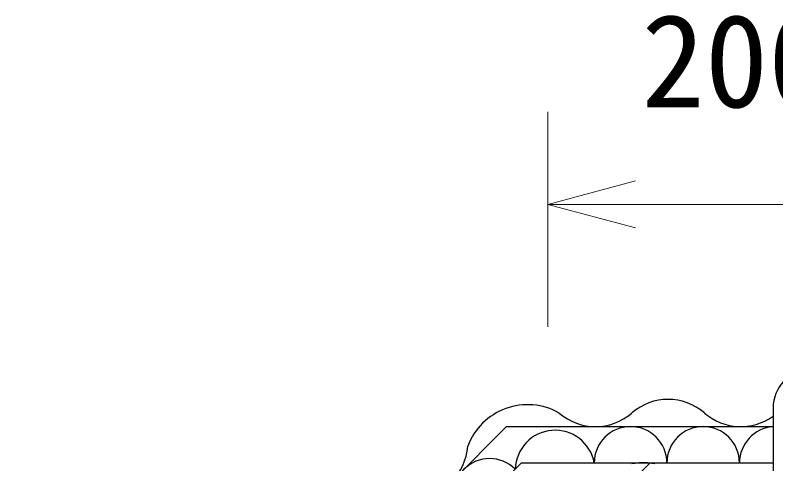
# Model space of a CAD drawing. Units: millimetres, scale not verified. Extents: x 200 to 8200, y 200 to 5825.
# Drawn here: x 2839.2 to 3258.2, y 3937.2 to 4184.6 of the extents above; entities that cross this region are included whole.
import ezdxf
from ezdxf.enums import TextEntityAlignment as Align

# ---------------------------------------------------------------- set-up
doc = ezdxf.new("R2010")
doc.units = ezdxf.units.MM
doc.header["$LTSCALE"] = 20
doc.layers.add('C-STR', color=7, linetype='Continuous', lineweight=25)
doc.layers.add('C-STR-DIM', color=1, linetype='Continuous', lineweight=13)
doc.styles.add('ＭＳ ゴシック', font='')
doc.styles.get('ＭＳ ゴシック').set_extended_font_data('MS Gothic')

msp = doc.modelspace()

# ---------------------------------------------------------------- linework, layer by layer
at = {"layer": 'C-STR'}
for p, q in [((3256.69, 3967.99), (3256.69, 3637.27)), ((2839.24, 3687.05), (3109.91, 3957.71)), ((3109.91, 3957.71), (3256.69, 3957.71)), ((2853.38, 3672.9), (3118.19, 3937.71)), ((3118.19, 3937.71), (3256.69, 3937.71)), ((3188.81, 3937.56), (3165.1, 3913.85))]:
    msp.add_line(p, q, dxfattribs=at)
for centre, radius, start, end in [((3277.69, 3967.99), 21, 92.4939, 180), ((3136.63, 3933.79), 21.91, 10.3101, 178.8207), ((3178.19, 3937.71), 20, 0, 180), ((3218.19, 3937.71), 20, 0, 180), ((3258.19, 3937.71), 20, 94.3085, 180), ((3100.58, 3920.1), 20, 45, 225), ((3185.13, 3897.79), 39.92, 96.035, 99.1187), ((3185.25, 3896.66), 41.05, 93.0026, 96.0304), ((3185.28, 3896.11), 41.6, 89.9995, 93.0017), ((3185.28, 3896.16), 41.55, 86.9965, 90.0023), ((3185.32, 3896.81), 40.9, 83.964, 87.003), ((3185.45, 3898.03), 39.67, 80.8719, 83.9744)]:
    msp.add_arc(centre, radius, start, end, dxfattribs=at)
at = {"layer": 'C-STR', "color": 1}
for centre, radius, start, end in [((3198.86, 3942.3), 30.42, 48.8879, 131.1121), ((3121.5, 3934.53), 35.25, 60.5081, 159.4413), ((3158.86, 3988.13), 30.42, 228.8879, 311.1121), ((3238.86, 3988.13), 30.42, 228.8879, 305.8872), ((3058.15, 3948.97), 30.42, 273.8879, 356.1121)]:
    msp.add_arc(centre, radius, start, end, dxfattribs=at)
at = {"layer": 'C-STR-DIM'}
for p, q in [((3132.69, 4012.71), (3132.69, 4131.3)), ((3132.69, 4080.25), (3180.98, 4093.19)), ((3332.69, 4080.25), (3132.69, 4080.25)), ((3132.69, 4080.25), (3180.98, 4067.31)), ((3132.69, 4071.3), (3132.69, 4040.25))]:
    msp.add_line(p, q, dxfattribs=at)

# ---------------------------------------------------------------- texts
at = {"layer": 'C-STR-DIM', "color": 7, "style": 'ＭＳ ゴシック'}
msp.add_text('200', height=51.32, dxfattribs=at).set_placement((3184.18, 4118.41), align=Align.BOTTOM_LEFT)

doc.saveas('drawing.dxf')
